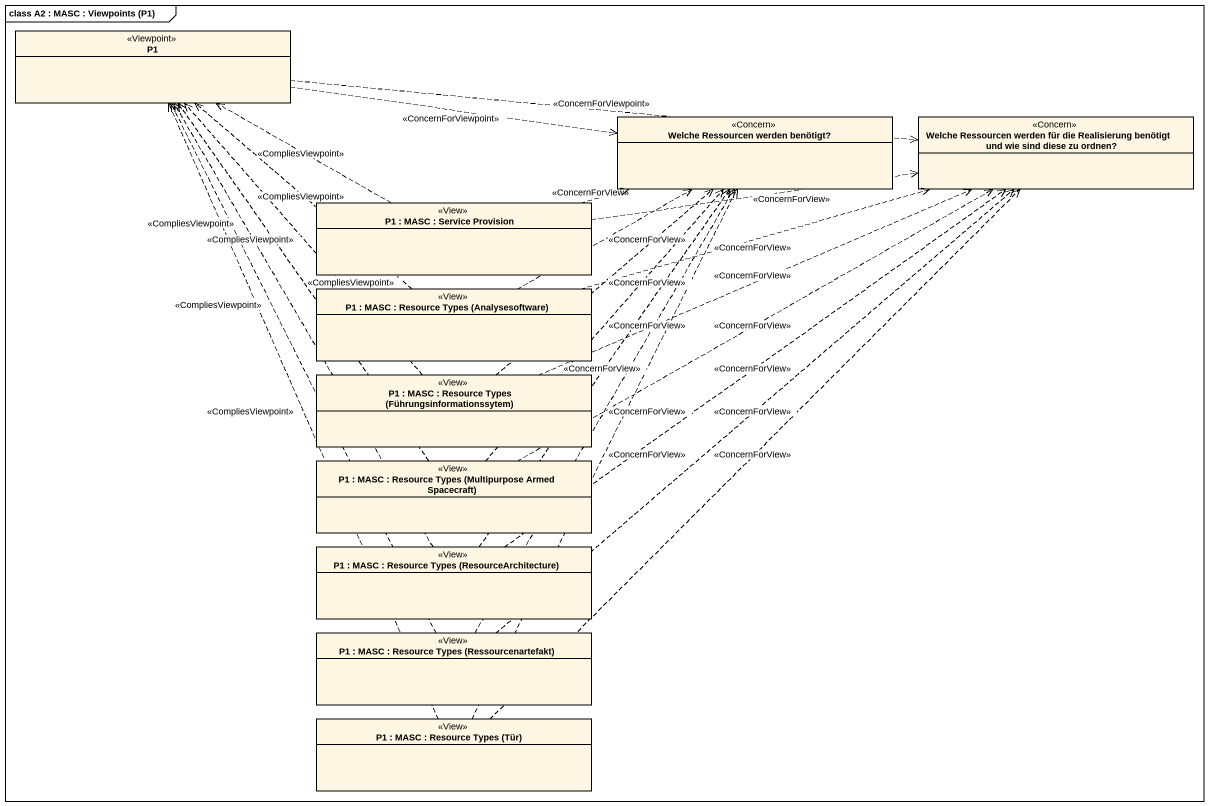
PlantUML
@startuml
mainframe class A2 : MASC : Viewpoints (P1)
hide circle
hide empty members
class P1 <<Viewpoint>>
class "Welche Ressourcen werden benötigt?" as Welche_Ressourcen_werden <<Concern>>
class "Welche Ressourcen werden für die Realisierung benötigt und wie sind diese zu ordnen?" as Welche_Ressourcen_werden_2 <<Concern>>
class "P1 : MASC : Service Provision" as P1_MASC_Service_Provision <<View>>
class "P1 : MASC : Resource Types (Analysesoftware)" as P1_MASC_Resource_Types <<View>>
class "P1 : MASC : Resource Types (Führungsinformationssytem)" as P1_MASC_Resource_Types_2 <<View>>
class "P1 : MASC : Resource Types (Multipurpose Armed Spacecraft)" as P1_MASC_Resource_Types_3 <<View>>
class "P1 : MASC : Resource Types (ResourceArchitecture)" as P1_MASC_Resource_Types_4 <<View>>
class "P1 : MASC : Resource Types (Ressourcenartefakt)" as P1_MASC_Resource_Types_5 <<View>>
class "P1 : MASC : Resource Types (Tür)" as P1_MASC_Resource_Types_Tür <<View>>
P1 .right.> Welche_Ressourcen_werden : <<ConcernForViewpoint>>
P1 .right.> Welche_Ressourcen_werden_2 : <<ConcernForViewpoint>>
P1_MASC_Service_Provision .left.> P1 : <<CompliesViewpoint>>
P1_MASC_Service_Provision .right.> Welche_Ressourcen_werden : <<ConcernForView>>
P1_MASC_Service_Provision .right.> Welche_Ressourcen_werden_2 : <<ConcernForView>>
P1_MASC_Resource_Types .up.> P1 : <<CompliesViewpoint>>
P1_MASC_Resource_Types .right.> Welche_Ressourcen_werden : <<ConcernForView>>
P1_MASC_Resource_Types .right.> Welche_Ressourcen_werden_2 : <<ConcernForView>>
P1_MASC_Resource_Types_2 .up.> P1 : <<CompliesViewpoint>>
P1_MASC_Resource_Types_2 .up.> Welche_Ressourcen_werden : <<ConcernForView>>
P1_MASC_Resource_Types_2 .right.> Welche_Ressourcen_werden_2 : <<ConcernForView>>
P1_MASC_Resource_Types_3 .up.> P1 : <<CompliesViewpoint>>
P1_MASC_Resource_Types_3 .up.> Welche_Ressourcen_werden : <<ConcernForView>>
P1_MASC_Resource_Types_3 .right.> Welche_Ressourcen_werden_2 : <<ConcernForView>>
P1_MASC_Resource_Types_4 .up.> P1 : <<CompliesViewpoint>>
P1_MASC_Resource_Types_4 .up.> Welche_Ressourcen_werden : <<ConcernForView>>
P1_MASC_Resource_Types_4 .up.> Welche_Ressourcen_werden_2 : <<ConcernForView>>
P1_MASC_Resource_Types_5 .up.> P1 : <<CompliesViewpoint>>
P1_MASC_Resource_Types_5 .up.> Welche_Ressourcen_werden : <<ConcernForView>>
P1_MASC_Resource_Types_5 .up.> Welche_Ressourcen_werden_2 : <<ConcernForView>>
P1_MASC_Resource_Types_Tür .up.> P1 : <<CompliesViewpoint>>
P1_MASC_Resource_Types_Tür .up.> Welche_Ressourcen_werden : <<ConcernForView>>
P1_MASC_Resource_Types_Tür .up.> Welche_Ressourcen_werden_2 : <<ConcernForView>>
@enduml
